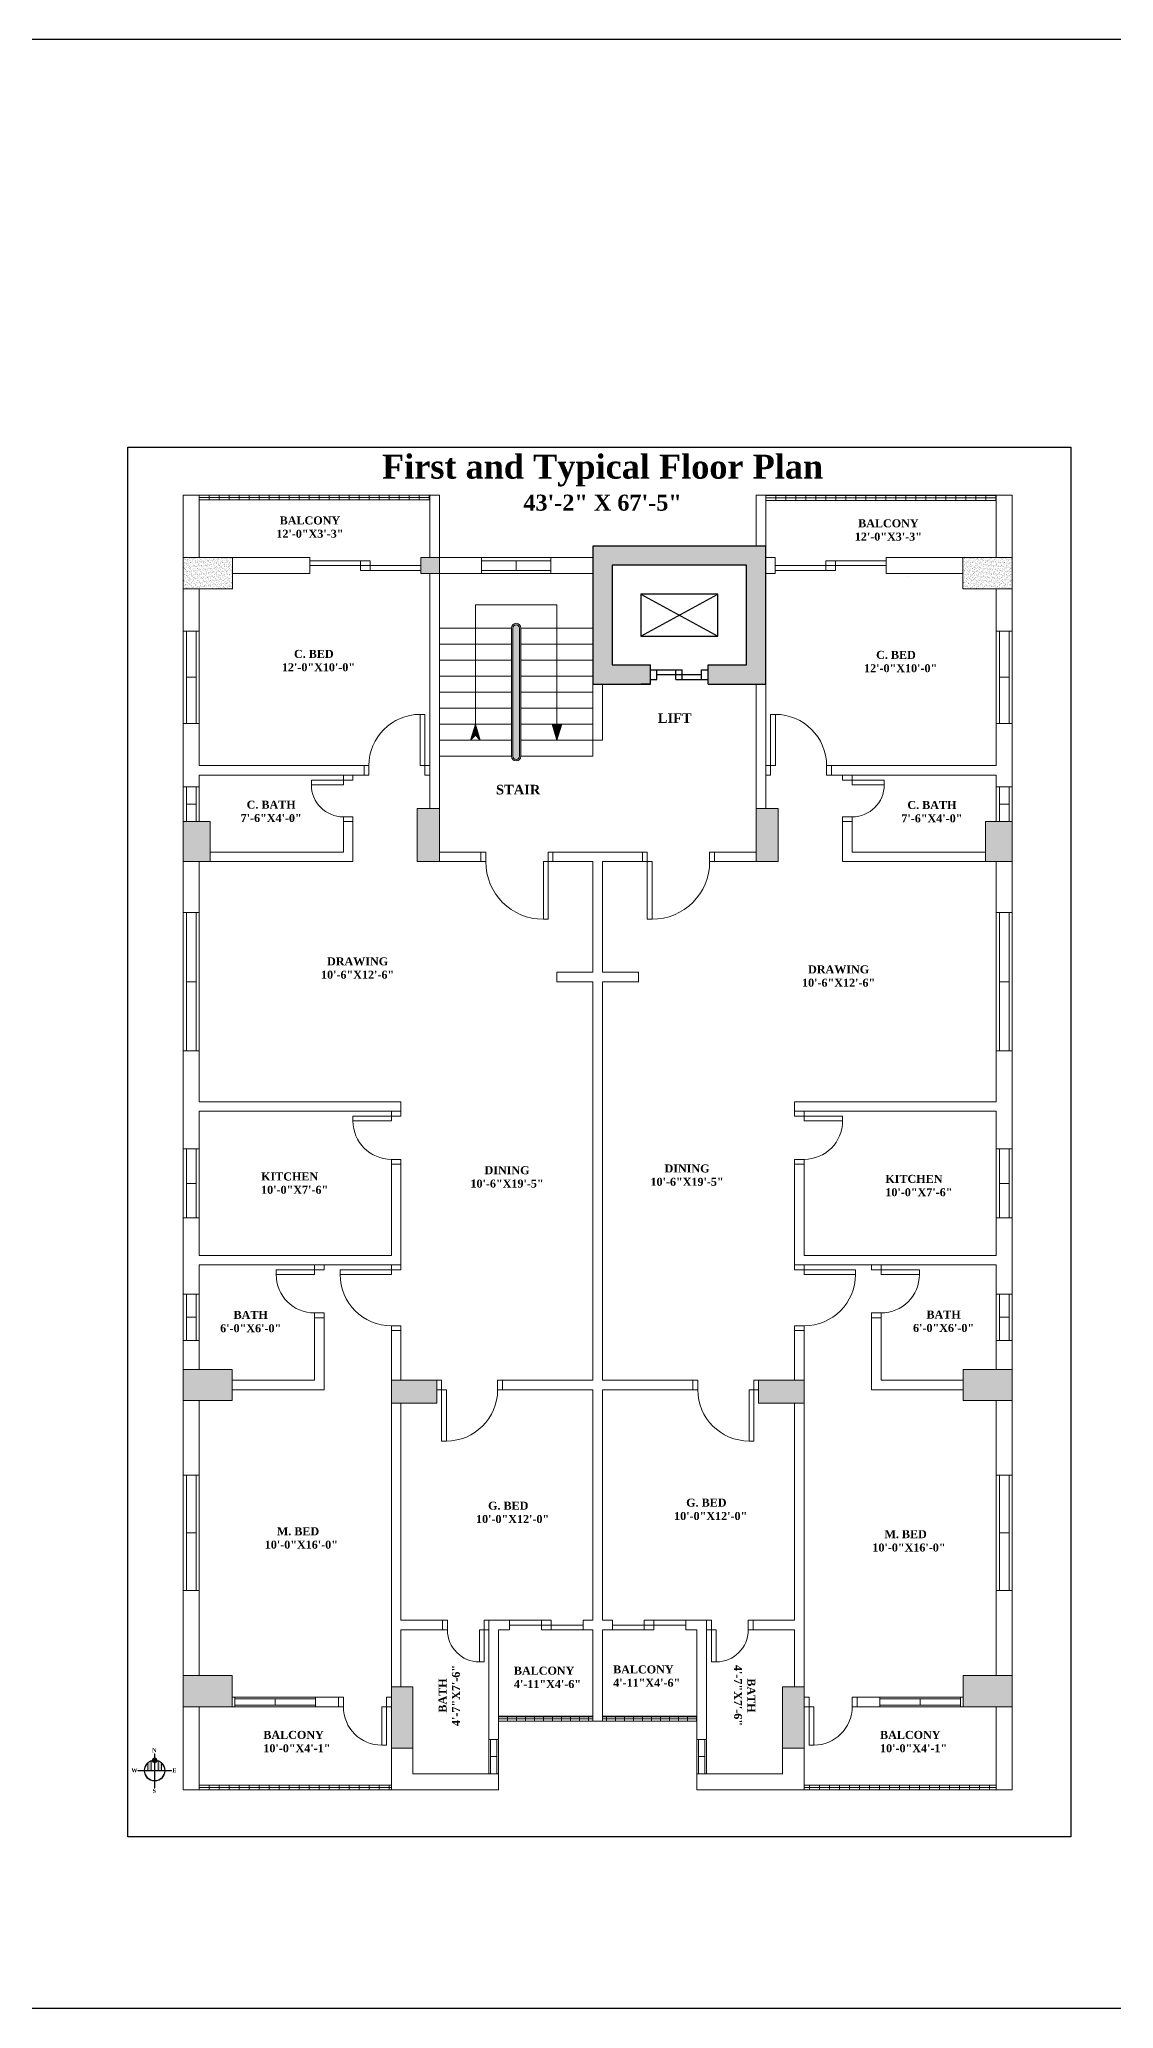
# Model space of a CAD drawing. Header units: inches. Extents: x -5775 to 2930, y 591 to 3437.
# Drawn here: x -5050 to -4379, y 591 to 1822 of the extents above; entities that cross this region are included whole.
import ezdxf

# ---------------------------------------------------------------- set-up
doc = ezdxf.new("R2010")
doc.units = ezdxf.units.IN
doc.header["$LTSCALE"] = 20
doc.header["$MEASUREMENT"] = 0
doc.layers.get('0').update_dxf_attribs({"lineweight": 5})
for name, color, linetype, lineweight in [('Baranda', 251, 'Continuous', 5), ('Door', 32, 'Continuous', 5), ('Pillar', 250, 'Continuous', 5), ('PROJ_NAME', 18, 'Continuous', 5), ('Stair', 65, 'Continuous', 5), ('Stair Handle', 39, 'Continuous', 5), ('Window', 32, 'Continuous', 5)]:
    doc.layers.add(name, color=color, linetype=linetype, lineweight=lineweight)
for name, color, linetype in [('Box Text', 25, 'Continuous'), ('Lift', 59, 'Continuous'), ('SpecialText', 4, 'Continuous'), ('Text', 250, 'Continuous')]:
    doc.layers.add(name, color=color, linetype=linetype)
doc.layers.add('Column', color=7, linetype='Continuous', lineweight=13, true_color=0xd5441e)
doc.styles.add('MtXpl_Times_New_Roma', font='timesbd.ttf')
doc.styles.get("Standard").update_dxf_attribs({"font": 'times.ttf', "height": 6})

# ---------------------------------------------------------------- blocks, each defined once
blk = doc.blocks.new('Window2')
at = {"layer": 'Window'}
for p, q in [((36, 6), (-36, 6)), ((-36, 6), (-36, 0)), ((36, 5), (-36, 5)), ((-36, 1), (36, 1)), ((-36, 0), (36, 0)), ((0, 1), (0, 5)), ((36, 0), (36, 6))]:
    blk.add_line(p, q, dxfattribs=at)
blk = doc.blocks.new('Window1')
at = {"layer": 'Window'}
for p, q in [((36, 10), (-36, 10)), ((-36, 10), (-36, 0)), ((36, 8), (-36, 8)), ((-36, 2), (36, 2)), ((-36, 0), (36, 0)), ((0, 2), (0, 8)), ((36, 0), (36, 10))]:
    blk.add_line(p, q, dxfattribs=at)
blk = doc.blocks.new('Door1')
at = {"layer": 'Door'}
for points in [[(-6, 6), (-3, 6), (-3, 38), (-6, 38)], [(-41, 0), (-38, 0), (-38, 6), (-41, 6)], [(-3, 0), (0, 0), (0, 6), (-3, 6)]]:
    blk.add_lwpolyline(points, close=True, dxfattribs=at)
blk.add_arc((-6, 6), 32, 90, 180, dxfattribs=at)
blk = doc.blocks.new('Door2')
at = {"layer": 'Door'}
for points in [[(-6, 6), (-3, 6), (-3, 42), (-6, 42)], [(-45, 0), (-42, 0), (-42, 6), (-45, 6)], [(-3, 0), (0, 0), (0, 6), (-3, 6)]]:
    blk.add_lwpolyline(points, close=True, dxfattribs=at)
blk.add_arc((-6, 6), 36, 90, 180, dxfattribs=at)
blk = doc.blocks.new('Door3')
at = {"layer": 'Door'}
for points in [[(0, -3), (0, 0), (-6, 0), (-6, -3)], [(-6, -6), (-6, -3), (-30, -3), (-30, -6)], [(0, -33), (0, -30), (-6, -30), (-6, -33)]]:
    blk.add_lwpolyline(points, close=True, dxfattribs=at)
blk.add_arc((-6, -6), 24, 180, 270, dxfattribs=at)
blk = doc.blocks.new('Door4')
at = {"layer": 'Door'}
for points in [[(0, -3), (0, 0), (-6, 0), (-6, -3)], [(-26, -6), (-6, -6), (-6, -3), (-26, -3)], [(0, -29), (0, -26), (-6, -26), (-6, -29)]]:
    blk.add_lwpolyline(points, close=True, dxfattribs=at)
blk.add_arc((-6, -6), 20, 180, 270, dxfattribs=at)
blk = doc.blocks.new('NEWS')
at = {"layer": 'Column'}
h = blk.add_hatch(color=256, dxfattribs=at)
h.dxf.hatch_style = 1
h.paths.add_polyline_path([(52.9, 32.7), (52.9, 52.9), (51.5, 52.9), (51.5, 32.7, 0.342561), (20.4, 7.4, -0.047309), (21.8, 7.3, -0.032129), (23, 11.1), (51.5, 11.1), (51.5, 20.9), (28.9, 20.9, -0.207478), (51.5, 31.3), (51.5, 0.7), (27.6, 0.7, -0.047874), (27.7, -0.7), (51.5, -0.7), (51.5, -31.3, -0.207478), (28.9, -20.9), (51.5, -20.9), (51.5, -11.1), (23, -11.1, -0.032039), (21.8, -7.3, -0.047309), (20.4, -7.4, 0.34246), (51.5, -32.7), (51.5, -52.9), (52.9, -52.9), (52.9, -32.7, 0.401769), (85, -0.7), (105.9, -0.7), (105.9, 0.7), (85, 0.7, 0.401769)])
h.paths.add_polyline_path([(52.9, -31.3), (52.9, -0.7), (83.6, -0.7, -0.401217)], flags=16)
h.paths.add_polyline_path([(52.9, 0.7), (52.9, 31.3, -0.401217), (83.6, 0.7)], flags=16)
h.paths.add_polyline_path([(0, 0.7), (0, -0.7), (12.8, -0.7, -0.047397), (12.8, 0.7)])
at = {"layer": 'PROJ_NAME'}
h = blk.add_hatch(color=256, dxfattribs=at)
h.dxf.hatch_style = 1
h.paths.add_polyline_path([(20.2, 7.4, 1), (20.2, -7.4, 1)])
at = {"layer": 'Column'}
for p, q in [((0, -0.7), (0, 0.7)), ((12.8, 0.7), (0, 0.7)), ((51.5, 11.1), (23, 11.1)), ((51.5, 0.7), (27.6, 0.7)), ((51.5, 20.9), (28.9, 20.9)), ((51.5, 32.7), (51.5, 52.9)), ((51.5, 52.9), (52.9, 52.9)), ((51.5, 0.7), (51.5, 31.3)), ((52.9, 52.9), (52.9, 32.7)), ((52.9, 31.3), (52.9, 0.7)), ((52.9, 0.7), (83.6, 0.7)), ((85, 0.7), (105.9, 0.7)), ((105.9, 0.7), (105.9, -0.7)), ((12.8, -0.7), (0, -0.7)), ((51.5, -11.1), (23, -11.1)), ((51.5, -0.7), (27.7, -0.7)), ((51.5, -20.9), (28.9, -20.9)), ((51.5, -31.3), (51.5, -0.7)), ((51.5, -52.9), (51.5, -32.7)), ((52.9, -52.9), (51.5, -52.9)), ((52.9, -0.7), (52.9, -31.3)), ((83.6, -0.7), (52.9, -0.7)), ((52.9, -32.7), (52.9, -52.9)), ((105.9, -0.7), (85, -0.7))]:
    blk.add_line(p, q, dxfattribs=at)
blk.add_circle((20.2, 0), 7.44, dxfattribs=at)
for radius, start, end in [(32.7, 91.22252, 166.86029), (31.3, 159.20565, 166.56652), (31.3, 91.27702, 138.16228), (32.7, 1.22252, 88.77748), (31.3, 1.27702, 88.72298), (32.7, 193.16029, 268.77748), (31.3, 193.45405, 200.79435), (31.3, 221.83772, 268.72298), (32.7, 271.22252, 358.77748), (31.3, 271.27702, 358.72298)]:
    blk.add_arc((52.2, 0), radius, start, end, dxfattribs=at)
at = {"layer": 'PROJ_NAME', "color": 152, "true_color": 0x2776bb, "style": 'MtXpl_Times_New_Roma'}
for s, p in [('E', (57.3, 55.1)), ('N', (-5.1, -7.9)), ('S', (121.7, -6.6)), ('W', (57.3, -72.9))]:
    blk.add_text(s, height=12.6, rotation=90, dxfattribs=at).set_placement(p)

msp = doc.modelspace()

# ---------------------------------------------------------------- hatches: boundary and pattern name
at = {"layer": 'Baranda'}
h = msp.add_hatch(dxfattribs=at)
h.set_pattern_fill('GRATE', color=256, scale=50, style=0)
h.set_pattern_definition([(360, (-4949.9478, 1533.861), (4e-16, 1.5625), []), (90, (-4949.948, 1533.861), (-6.25, 2e-15), [])])
h.paths.add_polyline_path([(-4805.9, 1536.9), (-4949.9, 1536.9), (-4949.9, 1533.9), (-4805.9, 1533.9)])
h = msp.add_hatch(dxfattribs=at)
h.set_pattern_fill('GRATE', color=256, scale=50, style=0)
h.set_pattern_definition([(360, (-4595.9478, 1533.6333), (4e-16, 1.5625), []), (90, (-4595.948, 1533.633), (-6.25, 2e-15), [])])
h.paths.add_polyline_path([(-4451.9, 1536.9), (-4595.9, 1536.9), (-4595.9, 1533.6), (-4451.9, 1533.6)])
h = msp.add_hatch(dxfattribs=at)
h.set_pattern_fill('GRATE', color=256, scale=45, style=0)
h.set_pattern_definition([(360, (-4762.9478, 770.861), (3e-16, 1.40625), []), (90, (-4762.948, 770.861), (-5.625, 2e-15), [])])
h.paths.add_polyline_path([(-4638.9, 773.9), (-4697.9, 773.9), (-4697.9, 770.9), (-4638.9, 770.9)])
h.paths.add_polyline_path([(-4703.9, 773.9), (-4762.9, 773.9), (-4762.9, 770.9), (-4703.9, 770.9)])
h = msp.add_hatch(dxfattribs=at)
h.set_pattern_fill('GRATE', color=256, scale=50, style=0)
h.set_pattern_definition([(360, (-4949.9478, 727.861), (4e-16, 1.5625), []), (90, (-4949.948, 727.861), (-6.25, 2e-15), [])])
h.paths.add_polyline_path([(-4829.9, 727.9), (-4829.9, 730.9), (-4949.9, 730.9), (-4949.9, 727.9)])
h.paths.add_polyline_path([(-4451.9, 727.9), (-4451.9, 730.9), (-4571.9, 730.9), (-4571.9, 727.9)])
at = {"layer": 'Lift'}
h = msp.add_hatch(dxfattribs=at)
h.set_pattern_fill('AR-SAND', color=256, scale=1.75, style=0)
h.set_pattern_definition([(37.5, (-4703.9478, 1418.8442), (-0.11024, 3.37194), [0, -2.66, 0, -2.975, 0, -2.84375]), (7.5, (-4703.9478, 1418.844), (3.09711, 4.93876), [0, -1.435, 0, -2.3975, 0, -0.91875]), (327.5, (-4706.1003, 1418.8442), (5.44975, 0.009903), [0, -0.875, 0, -3.15, 0, -4.1125]), (317.5, (-4706.1003, 1418.844), (5.26072, 1.53593), [0, -0.4375, 0, -2.065, 0, -2.3625])])
h.paths.add_polyline_path([(-4691.9, 1493.1), (-4607.9, 1493.1), (-4607.9, 1430.8), (-4631.9, 1430.8), (-4631.9, 1418.8), (-4595.9, 1418.8), (-4595.9, 1505.1), (-4703.9, 1505.1), (-4703.9, 1418.8), (-4667.9, 1418.8), (-4667.9, 1430.8), (-4691.9, 1430.8)])
at = {"layer": 'Pillar'}
h = msp.add_hatch(dxfattribs=at)
h.set_pattern_fill('AR-SAND', color=256, style=0)
h.set_pattern_definition([(37.5, (-4959.9478, 753.861), (-0.0629934, 1.9268238), [0, -1.52, 0, -1.7, 0, -1.625]), (7.5, (-4959.9478, 753.861), (1.769777, 2.822146), [0, -0.82, 0, -1.37, 0, -0.525]), (327.5, (-4961.1778, 753.861), (3.114142, 0.005659), [0, -0.5, 0, -1.8, 0, -2.35]), (317.5, (-4961.1778, 753.861), (3.006127, 0.8776756), [0, -0.25, 0, -1.18, 0, -1.35])])
h.paths.add_polyline_path([(-4441.9, 799.3), (-4472.6, 799.3), (-4472.6, 779.9), (-4441.9, 779.9)])
h.paths.add_polyline_path([(-4441.9, 990.6), (-4472.6, 990.6), (-4472.6, 971.2), (-4441.9, 971.2)])
h.paths.add_polyline_path([(-4571.9, 792.3), (-4585.4, 792.3), (-4585.4, 753.9), (-4571.9, 753.9)])
h.paths.add_polyline_path([(-4571.9, 983.9), (-4600.4, 983.9), (-4600.4, 977.9), (-4600.4, 969.6), (-4571.9, 969.6)])
h.paths.add_polyline_path([(-4441.9, 1333), (-4451.9, 1333), (-4458.7, 1333), (-4458.7, 1307.9), (-4441.9, 1307.9)])
h.paths.add_polyline_path([(-4588.1, 1341.1), (-4601.9, 1341.1), (-4601.9, 1313.9), (-4601.9, 1307.9), (-4595.9, 1307.9), (-4588.1, 1307.9)])
h.paths.add_polyline_path([(-4799.9, 1497.9), (-4811.4, 1497.9), (-4811.4, 1487.9), (-4799.9, 1487.9)])
h.paths.add_polyline_path([(-4943.2, 1333), (-4959.9, 1333), (-4959.9, 1307.9), (-4943.2, 1307.9)])
h.paths.add_polyline_path([(-4799.9, 1341.1), (-4813.8, 1341.1), (-4813.8, 1307.9), (-4805.9, 1307.9), (-4799.9, 1307.9), (-4799.9, 1313.9)])
h.paths.add_polyline_path([(-4929.3, 990.6), (-4959.9, 990.6), (-4959.9, 971.2), (-4929.3, 971.2)])
h.paths.add_polyline_path([(-4801.5, 983.9), (-4829.9, 983.9), (-4829.9, 969.6), (-4801.5, 969.6)])
h.paths.add_polyline_path([(-4929.3, 799.3), (-4959.9, 799.3), (-4959.9, 779.9), (-4929.3, 779.9)])
h.paths.add_polyline_path([(-4816.5, 792.3), (-4829.9, 792.3), (-4829.9, 753.9), (-4816.5, 753.9)])
h = msp.add_hatch(dxfattribs=at)
h.set_pattern_fill('AR-SAND', color=256, style=0)
h.set_pattern_definition([(37.5, (-4959.8615, 1478.419), (-0.06299, 1.926824), [0, -1.52, 0, -1.7, 0, -1.625]), (7.5, (-4959.8615, 1478.419), (1.76978, 2.82215), [0, -0.82, 0, -1.37, 0, -0.525]), (327.5, (-4961.0915, 1478.419), (3.11414, 0.00566), [0, -0.5, 0, -1.8, 0, -2.35]), (317.5, (-4961.0915, 1478.419), (3.00613, 0.87768), [0, -0.25, 0, -1.18, 0, -1.35])])
h.paths.add_polyline_path([(-4959.9, 1478.4), (-4929.2, 1478.4), (-4929.2, 1497.9), (-4959.9, 1497.9)])
h = msp.add_hatch(dxfattribs=at)
h.set_pattern_fill('AR-SAND', color=256, style=0)
h.set_pattern_definition([(142.5, (-4442.034, 1478.419), (0.06299, 1.926824), [0, -1.52, 0, -1.7, 0, -1.625]), (172.5, (-4442.034, 1478.419), (-1.76978, 2.82215), [0, -0.82, 0, -1.37, 0, -0.525]), (212.5, (-4440.804, 1478.419), (-3.11414, 0.00566), [0, -0.5, 0, -1.8, 0, -2.35]), (222.5, (-4440.804, 1478.419), (-3.00613, 0.87768), [0, -0.25, 0, -1.18, 0, -1.35])])
h.paths.add_polyline_path([(-4442, 1478.4), (-4442, 1497.9), (-4472.7, 1497.9), (-4472.7, 1478.4)])
at = {"layer": 'Stair Handle'}
for points in [[(-4748.9, 1453.8, 1), (-4754.9, 1453.8), (-4754.9, 1373.8, 1), (-4748.9, 1373.8)], [(-4777.4, 1393.8), (-4780.4, 1383.8), (-4777.4, 1387), (-4774.4, 1383.8)], [(-4723.4, 1393.8), (-4726.4, 1393.8), (-4729.4, 1393.8), (-4726.4, 1383.8)]]:
    msp.add_hatch(color=256, dxfattribs=at).paths.add_polyline_path(points)

# ---------------------------------------------------------------- linework, layer by layer
for p, q in [((-4959.9, 1536.9), (-4959.9, 1497.9)), ((-4959.9, 1536.9), (-4949.9, 1536.9)), ((-4949.9, 1536.9), (-4949.9, 1497.9)), ((-4805.9, 1524.9), (-4805.9, 1536.9)), ((-4805.9, 1536.9), (-4799.9, 1536.9)), ((-4799.9, 1536.9), (-4799.9, 1524.9)), ((-4601.9, 1524.9), (-4601.9, 1536.9)), ((-4601.9, 1536.9), (-4595.9, 1536.9)), ((-4595.9, 1536.9), (-4595.9, 1524.9)), ((-4441.9, 1536.9), (-4451.9, 1536.9)), ((-4451.9, 1536.9), (-4451.9, 1497.9)), ((-4441.9, 1497.9), (-4441.9, 1536.9)), ((-4805.9, 1524.9), (-4805.9, 1497.9)), ((-4799.9, 1524.9), (-4799.9, 1497.9)), ((-4601.9, 1524.9), (-4601.9, 1505.1)), ((-4595.9, 1524.9), (-4595.9, 1497.9)), ((-4949.9, 1497.9), (-4959.9, 1497.9)), ((-4880.8, 1497.9), (-4949.9, 1497.9)), ((-4880.8, 1497.9), (-4894.9, 1497.9)), ((-4880.8, 1487.9), (-4880.8, 1497.9)), ((-4713.9, 1497.9), (-4799.9, 1497.9)), ((-4713.9, 1497.9), (-4703.9, 1497.9)), ((-4703.9, 1497.9), (-4703.9, 1383.8)), ((-4590, 1497.9), (-4595.9, 1497.9)), ((-4590, 1497.9), (-4590, 1487.9)), ((-4518.3, 1497.9), (-4520.7, 1497.9)), ((-4520.7, 1497.9), (-4520.7, 1487.9)), ((-4472.7, 1497.9), (-4518.3, 1497.9)), ((-4500.9, 1497.9), (-4451.9, 1497.9)), ((-4451.9, 1497.9), (-4441.9, 1497.9)), ((-4959.9, 1478.4), (-4959.9, 727.9)), ((-4949.9, 1478.4), (-4949.9, 1367.9)), ((-4900.9, 1487.9), (-4929.2, 1487.9)), ((-4894.9, 1487.9), (-4900.9, 1487.9)), ((-4894.9, 1487.9), (-4880.8, 1487.9)), ((-4805.9, 1487.9), (-4805.9, 1367.9)), ((-4713.9, 1487.9), (-4799.9, 1487.9)), ((-4799.9, 1487.9), (-4799.9, 1313.9)), ((-4713.9, 1487.9), (-4703.9, 1487.9)), ((-4595.9, 1487.9), (-4595.9, 1367.9)), ((-4595.9, 1487.9), (-4590, 1487.9)), ((-4520.7, 1487.9), (-4518.3, 1487.9)), ((-4518.3, 1487.9), (-4500.9, 1487.9)), ((-4507.4, 1485.9), (-4507.4, 1485.9)), ((-4500.9, 1487.9), (-4472.7, 1487.9)), ((-4451.9, 1478.4), (-4451.9, 1367.9)), ((-4441.9, 1478.4), (-4441.9, 727.9)), ((-4697.9, 1418.8), (-4697.9, 1383.8)), ((-4601.9, 1418.8), (-4601.9, 1313.9)), ((-4703.9, 1383.8), (-4697.9, 1383.8)), ((-4949.9, 1367.9), (-4843.9, 1367.9)), ((-4853.9, 1367.9), (-4843.9, 1367.9)), ((-4811.9, 1367.9), (-4805.9, 1367.9)), ((-4811.9, 1367.9), (-4805.9, 1367.9)), ((-4589.9, 1367.9), (-4595.9, 1367.9)), ((-4589.9, 1367.9), (-4595.9, 1367.9)), ((-4451.9, 1367.9), (-4557.9, 1367.9)), ((-4547.9, 1367.9), (-4557.9, 1367.9)), ((-4949.9, 1361.9), (-4949.9, 1333)), ((-4949.9, 1361.9), (-4859.9, 1361.9)), ((-4859.9, 1361.9), (-4859.9, 1355.9)), ((-4853.9, 1361.9), (-4853.9, 1358.9)), ((-4853.9, 1361.9), (-4843.9, 1361.9)), ((-4808.9, 1361.9), (-4805.9, 1361.9)), ((-4805.9, 1361.9), (-4805.9, 1341.1)), ((-4595.9, 1361.9), (-4595.9, 1341.1)), ((-4592.9, 1361.9), (-4595.9, 1361.9)), ((-4547.9, 1361.9), (-4557.9, 1361.9)), ((-4547.9, 1361.9), (-4547.9, 1358.9)), ((-4541.9, 1361.9), (-4541.9, 1355.9)), ((-4451.9, 1361.9), (-4541.9, 1361.9)), ((-4451.9, 1361.9), (-4451.9, 1333)), ((-4859.9, 1335.9), (-4859.9, 1313.9)), ((-4853.9, 1335.9), (-4853.9, 1307.9)), ((-4547.9, 1335.9), (-4547.9, 1307.9)), ((-4541.9, 1335.9), (-4541.9, 1313.9)), ((-4949.9, 1307.9), (-4949.9, 1157.9)), ((-4949.9, 1307.9), (-4853.9, 1307.9)), ((-4943.2, 1313.9), (-4859.9, 1313.9)), ((-4799.9, 1313.9), (-4773.9, 1313.9)), ((-4799.9, 1307.9), (-4773.9, 1307.9)), ((-4773.9, 1313.9), (-4770.9, 1313.9)), ((-4773.9, 1307.9), (-4770.9, 1307.9)), ((-4734.9, 1307.9), (-4728.9, 1307.9)), ((-4731.9, 1313.9), (-4728.9, 1313.9)), ((-4728.9, 1313.9), (-4703.9, 1313.9)), ((-4728.9, 1307.9), (-4703.9, 1307.9)), ((-4703.9, 1313.9), (-4697.9, 1313.9)), ((-4703.9, 1307.9), (-4703.9, 1238.9)), ((-4673, 1313.9), (-4697.9, 1313.9)), ((-4697.9, 1307.9), (-4697.9, 1238.9)), ((-4673, 1307.9), (-4697.9, 1307.9)), ((-4670, 1313.9), (-4673, 1313.9)), ((-4667, 1307.9), (-4673, 1307.9)), ((-4628, 1313.9), (-4631, 1313.9)), ((-4628, 1307.9), (-4631, 1307.9)), ((-4601.9, 1313.9), (-4628, 1313.9)), ((-4601.9, 1307.9), (-4628, 1307.9)), ((-4451.9, 1307.9), (-4547.9, 1307.9)), ((-4458.7, 1313.9), (-4541.9, 1313.9)), ((-4451.9, 1307.9), (-4451.9, 1157.9)), ((-4726.4, 1232.9), (-4726.4, 1238.9)), ((-4726.4, 1238.9), (-4703.9, 1238.9)), ((-4703.9, 1232.9), (-4726.4, 1232.9)), ((-4703.9, 1232.9), (-4703.9, 983.9)), ((-4675.5, 1238.9), (-4697.9, 1238.9)), ((-4697.9, 1232.9), (-4697.9, 983.9)), ((-4697.9, 1232.9), (-4675.5, 1232.9)), ((-4675.5, 1232.9), (-4675.5, 1238.9)), ((-4949.9, 1157.9), (-4823.9, 1157.9)), ((-4823.9, 1157.9), (-4823.9, 1148.9)), ((-4577.9, 1157.9), (-4577.9, 1148.9)), ((-4451.9, 1157.9), (-4577.9, 1157.9)), ((-4949.9, 1151.9), (-4949.9, 1061.9)), ((-4949.9, 1151.9), (-4829.9, 1151.9)), ((-4829.9, 1151.9), (-4829.9, 1145.9)), ((-4571.9, 1151.9), (-4571.9, 1145.9)), ((-4451.9, 1151.9), (-4571.9, 1151.9)), ((-4451.9, 1151.9), (-4451.9, 1061.9)), ((-4829.9, 1121.9), (-4829.9, 1061.9)), ((-4823.9, 1121.9), (-4823.9, 1052.9)), ((-4577.9, 1121.9), (-4577.9, 1052.9)), ((-4571.9, 1121.9), (-4571.9, 1061.9)), ((-4949.9, 1061.9), (-4829.9, 1061.9)), ((-4451.9, 1061.9), (-4571.9, 1061.9)), ((-4949.9, 1055.9), (-4949.9, 990.6)), ((-4949.9, 1055.9), (-4877.9, 1055.9)), ((-4877.9, 1049.9), (-4877.9, 1055.9)), ((-4871.9, 1055.9), (-4829.9, 1055.9)), ((-4871.9, 1052.9), (-4871.9, 1055.9)), ((-4829.9, 1055.9), (-4829.9, 1049.9)), ((-4571.9, 1055.9), (-4571.9, 1049.9)), ((-4529.9, 1055.9), (-4571.9, 1055.9)), ((-4529.9, 1052.9), (-4529.9, 1055.9)), ((-4451.9, 1055.9), (-4523.9, 1055.9)), ((-4523.9, 1049.9), (-4523.9, 1055.9)), ((-4451.9, 1055.9), (-4451.9, 990.6)), ((-4877.9, 983.9), (-4877.9, 1025.9)), ((-4871.9, 977.9), (-4871.9, 1025.9)), ((-4529.9, 977.9), (-4529.9, 1025.9)), ((-4523.9, 983.9), (-4523.9, 1025.9)), ((-4829.9, 1017.9), (-4829.9, 977.9)), ((-4823.9, 1017.9), (-4823.9, 983.9)), ((-4577.9, 1017.9), (-4577.9, 983.9)), ((-4571.9, 1017.9), (-4571.9, 977.9)), ((-4929.3, 983.9), (-4877.9, 983.9)), ((-4929.3, 977.9), (-4871.9, 977.9)), ((-4829.9, 977.9), (-4829.9, 976.9)), ((-4829.9, 977.9), (-4829.9, 785.9)), ((-4823.9, 983.9), (-4798.5, 983.9)), ((-4801.5, 977.9), (-4795.5, 977.9)), ((-4763.5, 983.9), (-4703.9, 983.9)), ((-4763.5, 977.9), (-4703.9, 977.9)), ((-4703.9, 977.9), (-4703.9, 976.9)), ((-4703.9, 977.9), (-4703.9, 833.9)), ((-4638.4, 983.9), (-4697.9, 983.9)), ((-4638.4, 977.9), (-4697.9, 977.9)), ((-4697.9, 977.9), (-4697.9, 976.9)), ((-4697.9, 977.9), (-4697.9, 833.9)), ((-4600.4, 977.9), (-4606.4, 977.9)), ((-4577.9, 983.9), (-4603.4, 983.9)), ((-4571.9, 977.9), (-4571.9, 976.9)), ((-4571.9, 977.9), (-4571.9, 785.9)), ((-4472.6, 977.9), (-4529.9, 977.9)), ((-4472.6, 983.9), (-4523.9, 983.9)), ((-4949.9, 971.2), (-4949.9, 799.3)), ((-4823.9, 969.6), (-4823.9, 833.9)), ((-4577.9, 969.6), (-4577.9, 833.9)), ((-4451.9, 971.2), (-4451.9, 799.3)), ((-4794.9, 833.9), (-4823.9, 833.9)), ((-4823.9, 827.9), (-4794.9, 827.9)), ((-4823.9, 827.9), (-4823.9, 792.3)), ((-4774.9, 827.9), (-4768.9, 827.9)), ((-4768.9, 833.9), (-4771.9, 833.9)), ((-4768.9, 833.9), (-4756, 833.9)), ((-4768.9, 827.9), (-4768.9, 737.9)), ((-4762.9, 827.9), (-4756, 827.9)), ((-4762.9, 827.9), (-4762.9, 770.9)), ((-4710.1, 833.9), (-4703.9, 833.9)), ((-4710.1, 827.9), (-4703.9, 827.9)), ((-4703.9, 827.9), (-4703.9, 770.9)), ((-4691.8, 833.9), (-4697.9, 833.9)), ((-4691.8, 827.9), (-4697.9, 827.9)), ((-4697.9, 827.9), (-4697.9, 770.9)), ((-4632.9, 833.9), (-4645.9, 833.9)), ((-4638.9, 827.9), (-4645.9, 827.9)), ((-4638.9, 827.9), (-4638.9, 770.9)), ((-4632.9, 833.9), (-4629.9, 833.9)), ((-4626.9, 827.9), (-4632.9, 827.9)), ((-4632.9, 827.9), (-4632.9, 737.9)), ((-4606.9, 833.9), (-4577.9, 833.9)), ((-4577.9, 827.9), (-4606.9, 827.9)), ((-4577.9, 827.9), (-4577.9, 792.3)), ((-4823.9, 820.9), (-4823.9, 792.3)), ((-4577.9, 820.9), (-4577.9, 792.3)), ((-4949.9, 779.9), (-4859.9, 779.9)), ((-4949.9, 779.9), (-4949.9, 727.9)), ((-4929.3, 785.9), (-4859.9, 785.9)), ((-4835.9, 779.9), (-4829.9, 779.9)), ((-4832.9, 785.9), (-4829.9, 785.9)), ((-4829.9, 779.9), (-4829.9, 727.9)), ((-4568.9, 785.9), (-4571.9, 785.9)), ((-4565.9, 779.9), (-4571.9, 779.9)), ((-4571.9, 779.9), (-4571.9, 727.9)), ((-4472.6, 785.9), (-4541.9, 785.9)), ((-4451.9, 779.9), (-4541.9, 779.9)), ((-4451.9, 779.9), (-4451.9, 727.9)), ((-4762.9, 770.9), (-4762.9, 727.9)), ((-4703.9, 770.9), (-4697.9, 770.9)), ((-4638.9, 770.9), (-4638.9, 727.9)), ((-4829.9, 753.9), (-4819.9, 753.9)), ((-4816.5, 753.9), (-4816.5, 737.9)), ((-4585.4, 753.9), (-4585.4, 737.9)), ((-4571.9, 753.9), (-4581.9, 753.9)), ((-4959.9, 727.9), (-4949.9, 727.9)), ((-4829.9, 727.9), (-4762.9, 727.9)), ((-4816.5, 737.9), (-4768.9, 737.9)), ((-4571.9, 727.9), (-4638.9, 727.9)), ((-4585.4, 737.9), (-4632.9, 737.9)), ((-4451.9, 727.9), (-4441.9, 727.9))]:
    msp.add_line(p, q)
at = {"layer": 'Baranda'}
for p, q in [((-4949.9, 1536.9), (-4805.9, 1536.9)), ((-4949.9, 1533.9), (-4805.9, 1533.9)), ((-4451.9, 1536.9), (-4595.9, 1536.9)), ((-4451.9, 1533.6), (-4595.9, 1533.6)), ((-4762.9, 773.9), (-4703.9, 773.9)), ((-4703.9, 770.9), (-4762.9, 770.9)), ((-4697.9, 773.9), (-4638.9, 773.9)), ((-4697.9, 770.9), (-4638.9, 770.9)), ((-4949.9, 730.9), (-4829.9, 730.9)), ((-4949.9, 727.9), (-4829.9, 727.9)), ((-4451.9, 730.9), (-4571.9, 730.9)), ((-4571.9, 727.9), (-4451.9, 727.9))]:
    msp.add_line(p, q, dxfattribs=at)
at = {"layer": 'Box Text'}
msp.add_lwpolyline([(-4994.6, 1566.8), (-4405.3, 1566.8), (-4405.3, 698.6), (-4994.6, 698.6)], close=True, dxfattribs=at)
at = {"layer": 'Door'}
for p, q in [((-4880.8, 1495.9), (-4846.1, 1495.9)), ((-4880.8, 1492.9), (-4880.8, 1495.9)), ((-4880.8, 1492.9), (-4811.4, 1492.9)), ((-4849.1, 1495.9), (-4849.1, 1489.9)), ((-4849.1, 1489.9), (-4846.1, 1489.9)), ((-4843.1, 1495.9), (-4846.1, 1495.9)), ((-4846.1, 1489.9), (-4811.4, 1489.9)), ((-4846.1, 1489.9), (-4843.1, 1489.9)), ((-4843.1, 1489.9), (-4843.1, 1495.9)), ((-4811.4, 1492.9), (-4811.4, 1489.9)), ((-4520.7, 1492.9), (-4590, 1492.9)), ((-4590, 1492.9), (-4590, 1489.9)), ((-4555.4, 1489.9), (-4590, 1489.9)), ((-4558.4, 1489.9), (-4558.4, 1495.9)), ((-4558.4, 1495.9), (-4555.4, 1495.9)), ((-4555.4, 1489.9), (-4558.4, 1489.9)), ((-4520.7, 1495.9), (-4555.4, 1495.9)), ((-4552.4, 1489.9), (-4555.4, 1489.9)), ((-4552.4, 1495.9), (-4552.4, 1489.9)), ((-4520.7, 1492.9), (-4520.7, 1495.9)), ((-4520.7, 1495.9), (-4520.7, 1492.9)), ((-4756, 827.9), (-4756, 833.9)), ((-4756, 833.9), (-4730, 833.9)), ((-4756, 830.9), (-4710.1, 830.9)), ((-4736, 833.9), (-4736, 827.9)), ((-4736, 827.9), (-4710.1, 827.9)), ((-4730, 833.9), (-4730, 827.9)), ((-4710.1, 827.9), (-4710.1, 833.9)), ((-4691.8, 827.9), (-4691.8, 833.9)), ((-4645.9, 830.9), (-4691.8, 830.9)), ((-4665.9, 827.9), (-4691.8, 827.9)), ((-4645.9, 833.9), (-4671.9, 833.9)), ((-4671.9, 833.9), (-4671.9, 827.9)), ((-4665.9, 833.9), (-4665.9, 827.9)), ((-4645.9, 827.9), (-4645.9, 833.9))]:
    msp.add_line(p, q, dxfattribs=at)
at = {"layer": 'Lift'}
for p, q in [((-4703.9, 1505.1), (-4703.9, 1418.8)), ((-4595.9, 1505.1), (-4703.9, 1505.1)), ((-4595.9, 1418.8), (-4595.9, 1505.1)), ((-4691.9, 1493.1), (-4691.9, 1430.8)), ((-4607.9, 1493.1), (-4691.9, 1493.1)), ((-4607.9, 1430.8), (-4607.9, 1493.1)), ((-4673.9, 1475.1), (-4673.9, 1448.8)), ((-4625.9, 1475.1), (-4673.9, 1475.1)), ((-4673.9, 1448.8), (-4625.9, 1475.1)), ((-4673.9, 1475.1), (-4625.9, 1448.8)), ((-4625.9, 1448.8), (-4625.9, 1475.1)), ((-4673.9, 1448.8), (-4625.9, 1448.8)), ((-4631.9, 1448.8), (-4625.9, 1448.8)), ((-4691.9, 1430.8), (-4667.9, 1430.8)), ((-4667.9, 1418.8), (-4667.9, 1430.8)), ((-4667.9, 1427.8), (-4664.1, 1427.8)), ((-4664.1, 1421.8), (-4664.1, 1427.8)), ((-4664.1, 1427.8), (-4648.1, 1427.8)), ((-4652.1, 1421.8), (-4652.1, 1427.8)), ((-4648.1, 1421.8), (-4648.1, 1427.8)), ((-4636.1, 1427.8), (-4631.9, 1427.8)), ((-4636.1, 1421.8), (-4636.1, 1427.8)), ((-4631.9, 1430.8), (-4607.9, 1430.8)), ((-4631.9, 1418.8), (-4631.9, 1430.8)), ((-4703.9, 1418.8), (-4667.9, 1418.8)), ((-4667.9, 1418.8), (-4673.9, 1418.8)), ((-4673.9, 1418.8), (-4667.9, 1418.8)), ((-4667.9, 1421.8), (-4664.1, 1421.8)), ((-4664.1, 1424.8), (-4648.1, 1424.8)), ((-4652.1, 1421.8), (-4636.1, 1421.8)), ((-4648.1, 1424.8), (-4636.1, 1424.8)), ((-4636.1, 1421.8), (-4631.9, 1421.8)), ((-4631.9, 1418.8), (-4595.9, 1418.8))]:
    msp.add_line(p, q, dxfattribs=at)
at = {"layer": 'Pillar'}
for p, q in [((-4959.9, 1497.9), (-4929.2, 1497.9)), ((-4959.9, 1497.9), (-4959.9, 1478.4)), ((-4929.2, 1497.9), (-4929.2, 1478.4)), ((-4799.9, 1497.9), (-4811.4, 1497.9)), ((-4811.4, 1497.9), (-4811.4, 1487.9)), ((-4799.9, 1487.9), (-4799.9, 1497.9)), ((-4441.9, 1497.9), (-4472.7, 1497.9)), ((-4472.7, 1497.9), (-4472.7, 1478.4)), ((-4441.9, 1497.9), (-4441.9, 1478.4)), ((-4929.2, 1478.4), (-4959.9, 1478.4)), ((-4811.4, 1487.9), (-4799.9, 1487.9)), ((-4472.7, 1478.4), (-4441.9, 1478.4)), ((-4959.9, 1333), (-4943.2, 1333)), ((-4959.9, 1307.9), (-4959.9, 1333)), ((-4943.2, 1333), (-4943.2, 1307.9)), ((-4813.8, 1307.9), (-4813.8, 1341.1)), ((-4813.8, 1341.1), (-4799.9, 1341.1)), ((-4799.9, 1341.1), (-4799.9, 1313.9)), ((-4588.1, 1341.1), (-4601.9, 1341.1)), ((-4601.9, 1341.1), (-4601.9, 1313.9)), ((-4588.1, 1307.9), (-4588.1, 1341.1)), ((-4441.9, 1333), (-4458.7, 1333)), ((-4458.7, 1333), (-4458.7, 1307.9)), ((-4441.9, 1307.9), (-4441.9, 1333)), ((-4943.2, 1307.9), (-4959.9, 1307.9)), ((-4805.9, 1307.9), (-4813.8, 1307.9)), ((-4805.9, 1307.9), (-4799.9, 1307.9)), ((-4799.9, 1313.9), (-4799.9, 1307.9)), ((-4601.9, 1313.9), (-4601.9, 1307.9)), ((-4595.9, 1307.9), (-4601.9, 1307.9)), ((-4595.9, 1307.9), (-4588.1, 1307.9)), ((-4458.7, 1307.9), (-4441.9, 1307.9)), ((-4959.9, 971.2), (-4959.9, 990.6)), ((-4959.9, 990.6), (-4929.3, 990.6)), ((-4929.3, 990.6), (-4929.3, 971.2)), ((-4441.9, 990.6), (-4472.6, 990.6)), ((-4472.6, 990.6), (-4472.6, 971.2)), ((-4441.9, 971.2), (-4441.9, 990.6)), ((-4829.9, 983.9), (-4801.5, 983.9)), ((-4829.9, 969.6), (-4829.9, 983.9)), ((-4801.5, 983.9), (-4801.5, 969.6)), ((-4571.9, 983.9), (-4600.4, 983.9)), ((-4600.4, 983.9), (-4600.4, 969.6)), ((-4571.9, 969.6), (-4571.9, 983.9)), ((-4929.3, 971.2), (-4959.9, 971.2)), ((-4801.5, 969.6), (-4829.9, 969.6)), ((-4600.4, 969.6), (-4571.9, 969.6)), ((-4472.6, 971.2), (-4441.9, 971.2)), ((-4959.9, 779.9), (-4959.9, 799.3)), ((-4959.9, 799.3), (-4929.3, 799.3)), ((-4929.3, 799.3), (-4929.3, 779.9)), ((-4816.5, 792.3), (-4829.9, 792.3)), ((-4829.9, 792.3), (-4829.9, 753.9)), ((-4816.5, 753.9), (-4816.5, 792.3)), ((-4585.4, 753.9), (-4585.4, 792.3)), ((-4585.4, 792.3), (-4571.9, 792.3)), ((-4571.9, 792.3), (-4571.9, 753.9)), ((-4441.9, 799.3), (-4472.6, 799.3)), ((-4472.6, 799.3), (-4472.6, 779.9)), ((-4441.9, 779.9), (-4441.9, 799.3)), ((-4929.3, 779.9), (-4959.9, 779.9)), ((-4472.6, 779.9), (-4441.9, 779.9)), ((-4829.9, 753.9), (-4816.5, 753.9)), ((-4571.9, 753.9), (-4585.4, 753.9))]:
    msp.add_line(p, q, dxfattribs=at)
at = {"layer": 'SpecialText'}
msp.add_lwpolyline([(-5775.2, 1821.7), (-1536.2, 1821.7), (-1536.2, 591.3), (-5775.2, 591.3)], close=True, dxfattribs=at)
at = {"layer": 'Stair'}
for p, q in [((-4754.9, 1453.8), (-4799.9, 1453.8)), ((-4748.9, 1453.8), (-4703.9, 1453.8)), ((-4754.9, 1443.8), (-4799.9, 1443.8)), ((-4748.9, 1443.8), (-4703.9, 1443.8)), ((-4754.9, 1433.8), (-4799.9, 1433.8)), ((-4748.9, 1433.8), (-4703.9, 1433.8)), ((-4754.9, 1423.8), (-4799.9, 1423.8)), ((-4748.9, 1423.8), (-4703.9, 1423.8)), ((-4754.9, 1413.8), (-4799.9, 1413.8)), ((-4754.9, 1403.8), (-4799.9, 1403.8)), ((-4748.9, 1413.8), (-4703.9, 1413.8)), ((-4748.9, 1403.8), (-4703.9, 1403.8)), ((-4754.9, 1393.8), (-4799.9, 1393.8)), ((-4748.9, 1393.8), (-4703.9, 1393.8)), ((-4726.4, 1393.8), (-4729.4, 1393.8)), ((-4726.4, 1393.8), (-4729.4, 1393.8)), ((-4726.4, 1393.8), (-4723.4, 1393.8)), ((-4754.9, 1383.8), (-4799.9, 1383.8)), ((-4777.4, 1383.8), (-4780.4, 1383.8)), ((-4777.4, 1383.8), (-4774.4, 1383.8)), ((-4777.4, 1383.8), (-4774.4, 1383.8)), ((-4748.9, 1383.8), (-4703.9, 1383.8)), ((-4703.9, 1373.8), (-4703.9, 1383.8)), ((-4754.9, 1373.8), (-4799.9, 1373.8)), ((-4748.9, 1373.8), (-4703.9, 1373.8))]:
    msp.add_line(p, q, dxfattribs=at)
at = {"layer": 'Stair Handle'}
for p, q in [((-4777.4, 1393.8), (-4777.4, 1468.3)), ((-4777.4, 1468.3), (-4726.4, 1468.3)), ((-4726.4, 1468.3), (-4726.4, 1393.8)), ((-4754.9, 1453.8), (-4754.9, 1373.8)), ((-4753.9, 1453.8), (-4753.9, 1373.8)), ((-4749.9, 1453.8), (-4749.9, 1373.8)), ((-4748.9, 1453.8), (-4748.9, 1373.8)), ((-4780.4, 1383.8), (-4777.4, 1393.8)), ((-4774.4, 1383.8), (-4777.4, 1393.8)), ((-4729.4, 1393.8), (-4726.4, 1383.8)), ((-4723.4, 1393.8), (-4726.4, 1383.8)), ((-4777.4, 1387), (-4780.4, 1383.8)), ((-4777.4, 1387), (-4774.4, 1383.8))]:
    msp.add_line(p, q, dxfattribs=at)
for centre, radius, start, end in [((-4751.9, 1453.8), 3, 0, 180), ((-4751.9, 1453.8), 2, 0, 180), ((-4751.9, 1373.8), 3, 180, 0), ((-4751.9, 1373.8), 2, 180, 0)]:
    msp.add_arc(centre, radius, start, end, dxfattribs=at)

# ---------------------------------------------------------------- block references
for name, p, xscale, rotation in [('Window1', (-4949.9, 1423.1), 0.8000000000924956, 90), ('Window1', (-4451.9, 1423.1), -0.8000000000924956, 270), ('Door2', (-4728.9, 1313.9), -1, 180)]:
    msp.add_blockref(name, p, dxfattribs=dict(xscale=xscale, rotation=rotation))
for name, p in [('Door1', (-4805.9, 1361.9)), ('Door3', (-4823.9, 1151.9))]:
    msp.add_blockref(name, p)
for name, p, xscale in [('Door1', (-4595.9, 1361.9), -1), ('Door3', (-4577.9, 1151.9), -1), ('Window2', (-4902.5, 779.9), 0.7000000000807631), ('Window2', (-4499.4, 779.9), -0.7000000000807631)]:
    msp.add_blockref(name, p, dxfattribs=dict(xscale=xscale))
at = {"rotation": 180}
msp.add_blockref('Door2', (-4673, 1313.9), dxfattribs=at)
at = {"layer": 'Door'}
for name, p in [('Door4', (-4853.9, 1361.9)), ('Door3', (-4871.9, 1055.9))]:
    msp.add_blockref(name, p, dxfattribs=at)
at = {"layer": 'Door', "xscale": -1}
for name, p in [('Door4', (-4547.9, 1361.9)), ('Door3', (-4529.9, 1055.9))]:
    msp.add_blockref(name, p, dxfattribs=at)
at = {"layer": 'Door'}
for name, p, rotation in [('Door1', (-4823.9, 1055.9), 90), ('Door1', (-4801.5, 983.9), 180), ('Door4', (-4632.9, 833.9), 90), ('Door3', (-4571.9, 785.9), 90)]:
    msp.add_blockref(name, p, dxfattribs=dict(at, rotation=rotation))
at = {"layer": 'Door', "xscale": -1}
for name, p, rotation in [('Door1', (-4577.9, 1055.9), 270), ('Door1', (-4600.4, 983.9), 180), ('Door4', (-4768.9, 833.9), 270), ('Door3', (-4829.9, 785.9), 270)]:
    msp.add_blockref(name, p, dxfattribs=dict(at, rotation=rotation))
at = {"layer": 'Pillar'}
for name, p, xscale, rotation in [('Window1', (-4949.9, 1343.8), 0.3000000000347427, 90), ('Window1', (-4451.9, 1343.8), -0.3000000000347427, 270), ('Window1', (-4949.9, 1232.9), 1.200000000139426, 90), ('Window1', (-4451.9, 1232.9), -1.200000000139426, 270), ('Window1', (-4949.9, 1106.9), 0.6000000000694854, 90), ('Window1', (-4451.9, 1106.9), -0.6000000000694854, 270), ('Window1', (-4949.9, 1023.2), 0.4000000000464752, 90), ('Window1', (-4451.9, 1023.2), -0.4000000000464752, 270), ('Window1', (-4451.9, 888.6), -1, 270), ('Window2', (-4762.9, 748.7), 0.3000000000347427, 90), ('Window2', (-4638.9, 748.7), -0.3000000000347427, 270)]:
    msp.add_blockref(name, p, dxfattribs=dict(at, xscale=xscale, rotation=rotation))
at = {"layer": 'Pillar', "rotation": 90}
msp.add_blockref('Window1', (-4949.9, 888.6), dxfattribs=at)
at = {"layer": 'SpecialText', "xscale": 0.1999999999998181, "yscale": 0.2000000000007276, "zscale": 0.2, "rotation": 270}
msp.add_blockref('NEWS', (-4977.8, 750.4), dxfattribs=at)
at = {"layer": 'Stair Handle', "xscale": 0.6000000000694854}
msp.add_blockref('Window1', (-4751.9, 1487.9), dxfattribs=at)

# ---------------------------------------------------------------- texts
at = {"layer": 'Text'}
for s, insert, char_height, width, attachment_point in [('\\A1;{\\fTimes New Roman|b1|i0|c0|p18;\\H3x;First and Typical Floor Plan\\P\\H0.6667x;43\'-2" X 67\'-5"}', (-4697.9, 1562.2), 5, 346.186, 2), ('{\\fTimes New Roman|b1|i0|c0|p18;BALCONY\\P12\'-0"X3\'-3"}', (-4880.8, 1523.6), 5, 43.064, 2), ('{\\fTimes New Roman|b1|i0|c0|p18;BALCONY\\P12\'-0"X3\'-3"}', (-4519.3, 1521.8), 5, 43.064, 2), ('{\\fTimes New Roman|b1|i0|c0|p18;    C. BED\\P12\'-0"X10\'-0"}', (-4898.3, 1440.2), 5, 43.064, 1), ('{\\fTimes New Roman|b1|i0|c0|p18;    C. BED\\P12\'-0"X10\'-0"}', (-4534.5, 1439.6), 5, 43.064, 1), ('{\\fTimes New Roman|b1|i0|c0|p18;LIFT}', (-4663.4, 1400.6), 6, 33.254, 1), ('{\\fTimes New Roman|b1|i0|c0|p18;STAIR}', (-4764.5, 1355.9), 6, 52.32, 1), ('{\\fTimes New Roman|b1|i0|c0|p18;C. BATH\\P7\'-6"X4\'-0"}', (-4905, 1346), 5, 35.79, 2), ('{\\fTimes New Roman|b1|i0|c0|p18;C. BATH\\P7\'-6"X4\'-0"}', (-4492.1, 1345.8), 5, 35.79, 2), ('{\\fTimes New Roman|b1|i0|c0|p18;DRAWING\\P10\'-6"X12\'-6"}', (-4851, 1248.1), 5, 35.79, 2), ('{\\fTimes New Roman|b1|i0|c0|p18;DRAWING\\P10\'-6"X12\'-6"}', (-4550.4, 1243.1), 5, 35.79, 2), ('{\\fTimes New Roman|b1|i0|c0|p18;KITCHEN\\P10\'-0"X7\'-6"}', (-4911.3, 1113.7), 5, 60.289, 1), ('{\\fTimes New Roman|b1|i0|c0|p18;DINING\\P10\'-6"X19\'-5"}', (-4757.6, 1117.6), 5, 35.79, 2), ('{\\fTimes New Roman|b1|i0|c0|p18;DINING\\P10\'-6"X19\'-5"}', (-4645.1, 1118.7), 5, 35.79, 2), ('{\\fTimes New Roman|b1|i0|c0|p18;KITCHEN\\P10\'-0"X7\'-6"}', (-4521.2, 1112.2), 5, 60.289, 1), ('{\\fTimes New Roman|b1|i0|c0|p18;BATH\\P6\'-0"X6\'-0"}', (-4917.8, 1027.2), 5, 35.79, 2), ('{\\fTimes New Roman|b1|i0|c0|p18;BATH\\P6\'-0"X6\'-0"}', (-4484.8, 1027.4), 5, 35.79, 2), ('{\\fTimes New Roman|b1|i0|c0|p18;    G. BED\\P10\'-0"X12\'-0"}', (-4777, 908), 5, 43.064, 1), ('{\\fTimes New Roman|b1|i0|c0|p18;    G. BED\\P10\'-0"X12\'-0"}', (-4653.2, 909.9), 5, 43.064, 1), ('{\\fTimes New Roman|b1|i0|c0|p18;    M. BED\\P10\'-0"X16\'-0"}', (-4909, 892), 5, 43.064, 1), ('{\\fTimes New Roman|b1|i0|c0|p18;    M. BED\\P10\'-0"X16\'-0"}', (-4529.3, 890.2), 5, 43.064, 1), ('{\\fTimes New Roman|b1|i0|c0|p18;BALCONY\\P4\'-11"X4\'-6"}', (-4753.3, 804.9), 5, 42.172, 1), ('{\\fTimes New Roman|b1|i0|c0|p18;BALCONY\\P4\'-11"X4\'-6"}', (-4691.3, 805.7), 5, 42.172, 1), ('{\\fTimes New Roman|b1|i0|c0|p18;BALCONY\\P10\'-0"X4\'-1"}', (-4909.9, 764.8), 5, 42.172, 1), ('{\\fTimes New Roman|b1|i0|c0|p18;BALCONY\\P10\'-0"X4\'-1"}', (-4524.5, 764.8), 5, 42.172, 1)]:
    msp.add_mtext(s, dxfattribs=dict(at, insert=insert, char_height=char_height, width=width, attachment_point=attachment_point))
at = {"layer": 'Text', "char_height": 5, "width": 38.069, "attachment_point": 5}
for insert, rotation in [((-4793.7, 786.9), 90), ((-4609.1, 786.9), 270)]:
    msp.add_mtext('{\\fTimes New Roman|b1|i0|c0|p18;BATH\\P4\'-7"X7\'-6"}', dxfattribs=dict(at, insert=insert, rotation=rotation))

doc.saveas('drawing.dxf')
